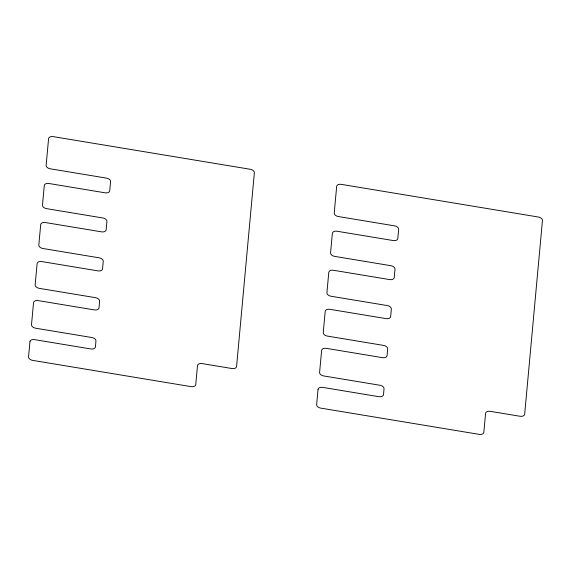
<?xml version="1.0" encoding="UTF-8"?>
<svg xmlns="http://www.w3.org/2000/svg" width="571" height="571" viewBox="0 0 571 571"><rect width="100%" height="100%" fill="white"/><g stroke="black" fill="none" stroke-linecap="round" stroke-linejoin="round"><path stroke-width="0.86" d="M29.949 341.694L28.557 356.882A4.44 2.776 12.1 0 0 32.675 360.38L191.121 386.638A4.44 2.776 12.1 0 0 195.753 384.583L197.487 365.64A4.44 2.776 12.1 0 1 202.12 363.591L231.954 368.531A4.44 2.776 12.1 0 0 236.58 366.482L254.359 172.777A4.44 2.776 12.1 0 0 250.241 169.273L53.203 136.626A4.44 2.776 12.1 0 0 48.578 138.682L46.137 165.297A4.44 2.776 12.1 0 0 50.255 168.802L106.456 178.116A4.44 2.776 12.1 0 1 110.574 181.614L109.732 190.764A4.44 2.776 12.1 0 1 105.107 192.812L48.906 183.498A4.44 2.776 12.1 0 0 44.281 185.554L42.482 205.153A4.44 2.776 12.1 0 0 46.601 208.651L102.801 217.965A4.44 2.776 12.1 0 1 106.92 221.469L106.156 229.799A4.44 2.776 12.1 0 1 101.524 231.847L45.323 222.533A4.44 2.776 12.1 0 0 40.698 224.589L38.821 245.002A4.44 2.776 12.1 0 0 42.939 248.506L99.14 257.821A4.44 2.776 12.1 0 1 103.258 261.318L102.573 268.834A4.44 2.776 12.1 0 1 97.948 270.882L41.74 261.568A4.44 2.776 12.1 0 0 37.115 263.624L35.166 284.858A4.44 2.776 12.1 0 0 39.285 288.355L95.485 297.669A4.44 2.776 12.1 0 1 99.604 301.167L98.99 307.869A4.44 2.776 12.1 0 1 94.365 309.917L38.157 300.603A4.44 2.776 12.1 0 0 33.532 302.659L31.512 324.706A4.44 2.776 12.1 0 0 35.63 328.211L91.831 337.518A4.44 2.776 12.1 0 1 95.949 341.023L95.407 346.904A4.44 2.776 12.1 0 1 90.782 348.952L34.581 339.638A4.44 2.776 12.1 0 0 29.949 341.694M318.04 389.429L316.641 404.618A4.44 2.776 12.1 0 0 320.759 408.122L479.212 434.374A4.44 2.776 12.1 0 0 483.837 432.318L485.578 413.375A4.44 2.776 12.1 0 1 490.203 411.327L520.038 416.266A4.44 2.776 12.1 0 0 524.67 414.218L542.443 220.513A4.44 2.776 12.1 0 0 538.325 217.009L341.294 184.362A4.44 2.776 12.1 0 0 336.669 186.417L334.221 213.033A4.44 2.776 12.1 0 0 338.339 216.537L394.547 225.852A4.44 2.776 12.1 0 1 398.665 229.349L397.823 238.5A4.44 2.776 12.1 0 1 393.198 240.548L336.99 231.234A4.44 2.776 12.1 0 0 332.365 233.289L330.566 252.889A4.44 2.776 12.1 0 0 334.685 256.386L390.885 265.701A4.44 2.776 12.1 0 1 395.004 269.205L394.24 277.535A4.44 2.776 12.1 0 1 389.615 279.583L333.414 270.269A4.44 2.776 12.1 0 0 328.782 272.324L326.912 292.737A4.44 2.776 12.1 0 0 331.03 296.242L387.231 305.556A4.44 2.776 12.1 0 1 391.349 309.054L390.657 316.57A4.44 2.776 12.1 0 1 386.032 318.618L329.831 309.304A4.44 2.776 12.1 0 0 325.199 311.359L323.25 332.593A4.44 2.776 12.1 0 0 327.369 336.091L383.576 345.405A4.44 2.776 12.1 0 1 387.695 348.902L387.081 355.605A4.44 2.776 12.1 0 1 382.449 357.653L326.248 348.339A4.44 2.776 12.1 0 0 321.623 350.394L319.596 372.442A4.44 2.776 12.1 0 0 323.714 375.946L379.915 385.254A4.44 2.776 12.1 0 1 384.033 388.758L383.498 394.64A4.44 2.776 12.1 0 1 378.866 396.688L322.665 387.374A4.44 2.776 12.1 0 0 318.04 389.429"/></g></svg>
